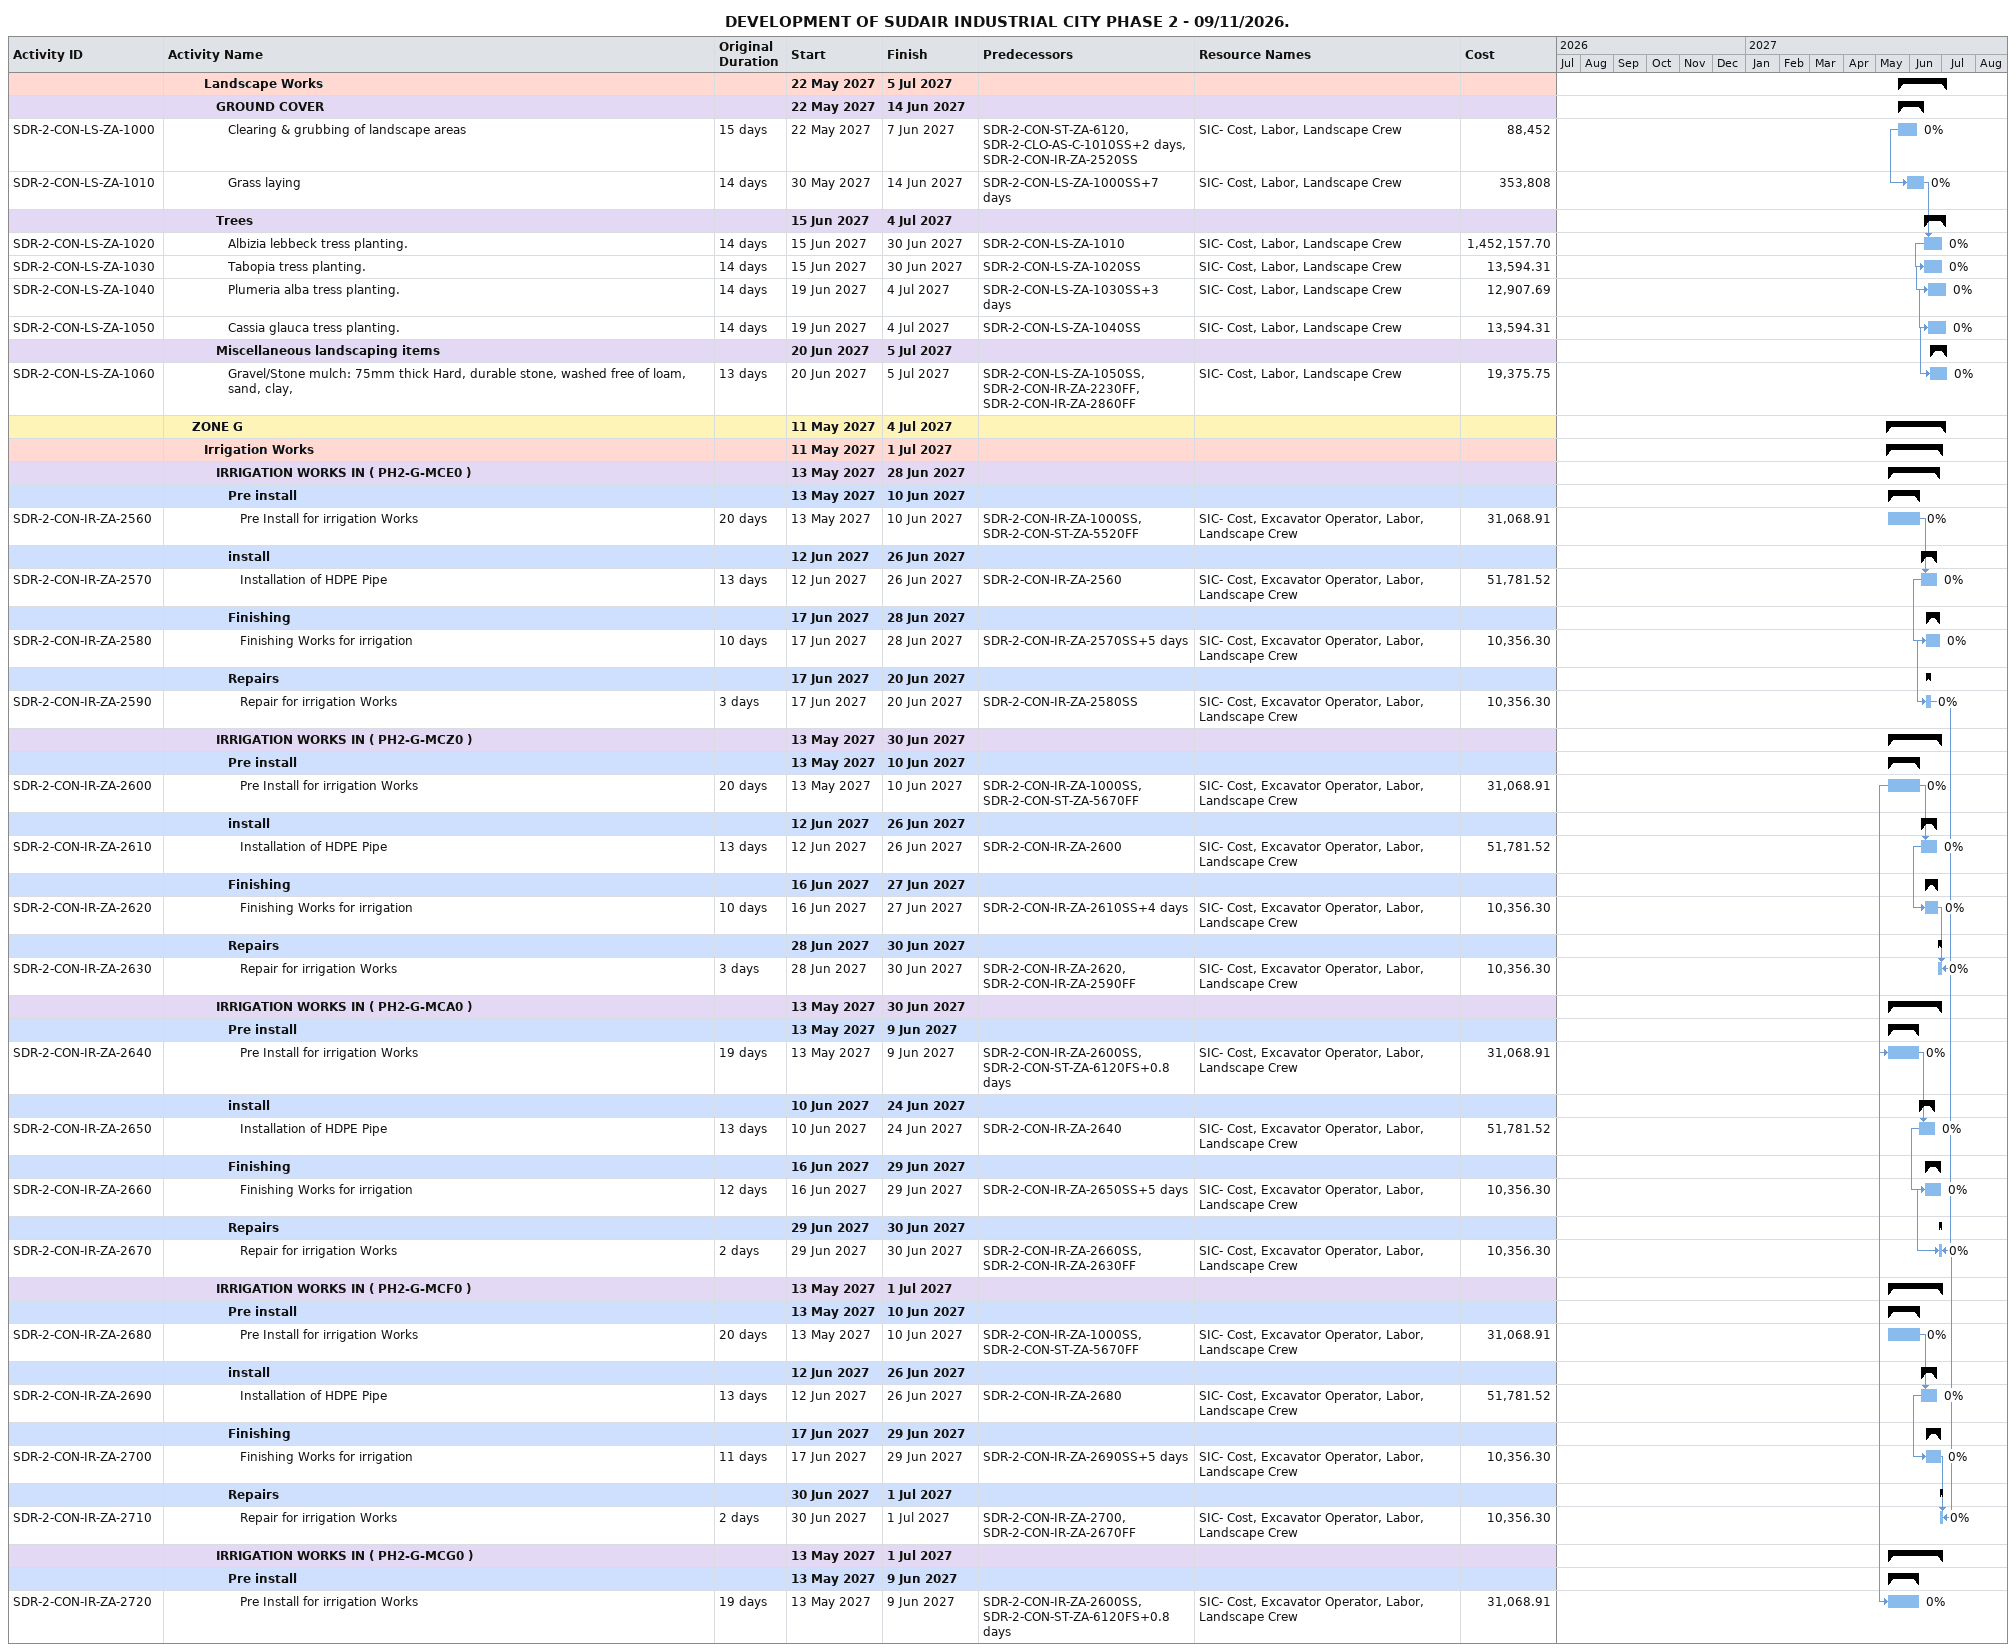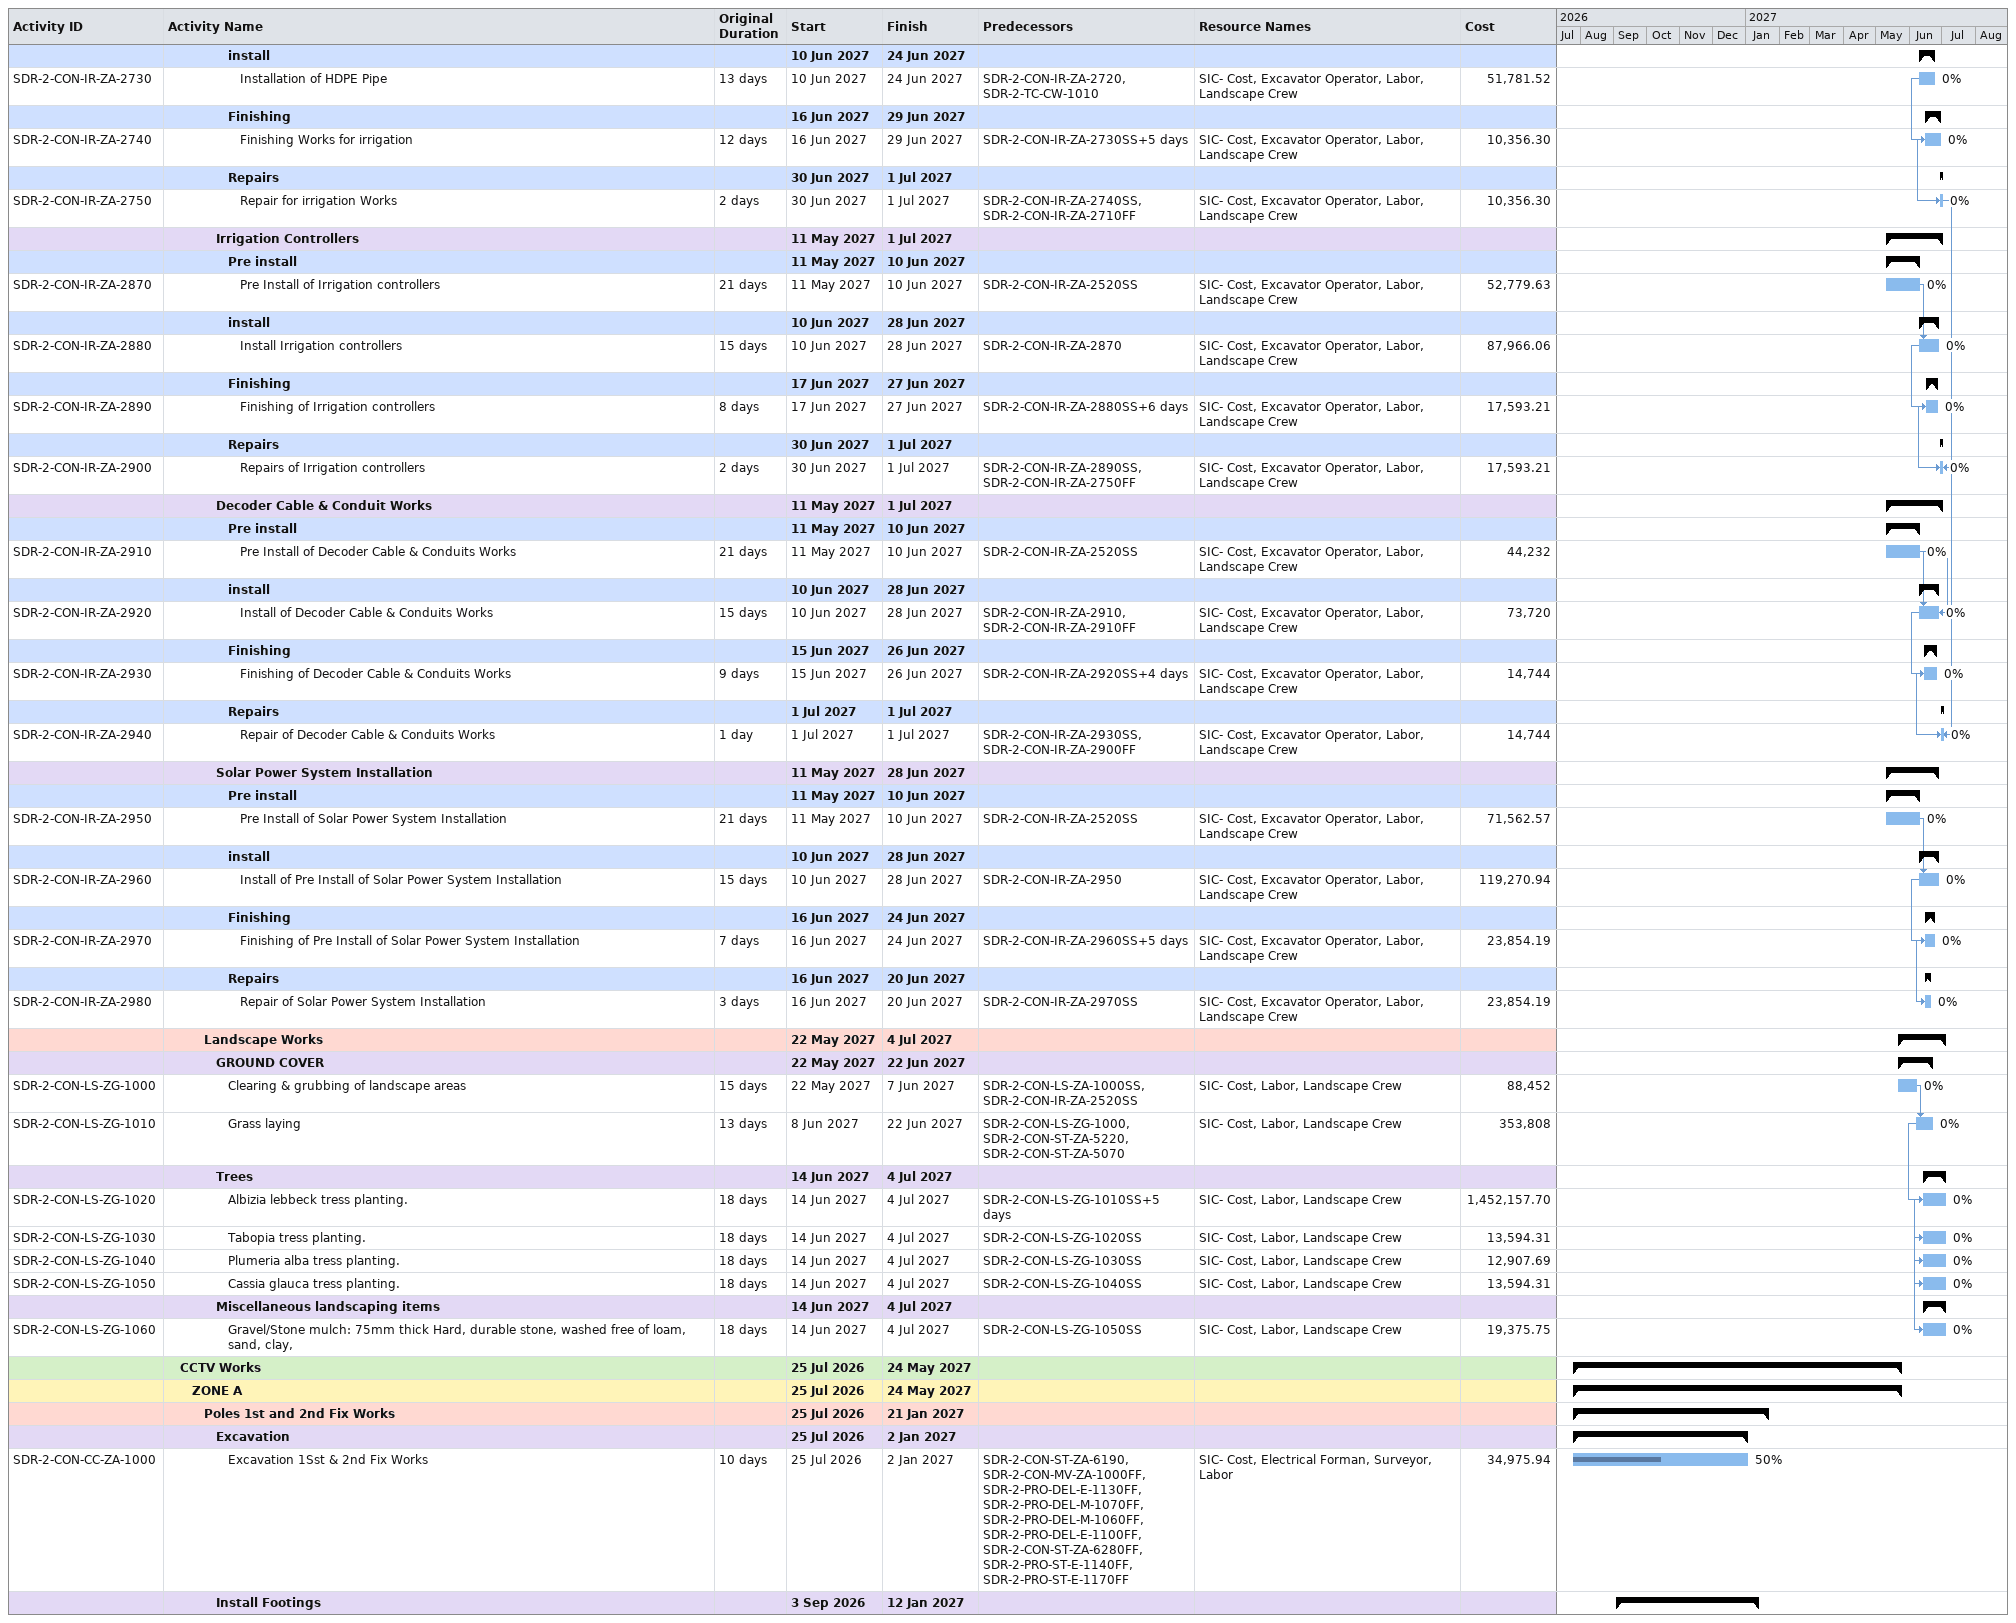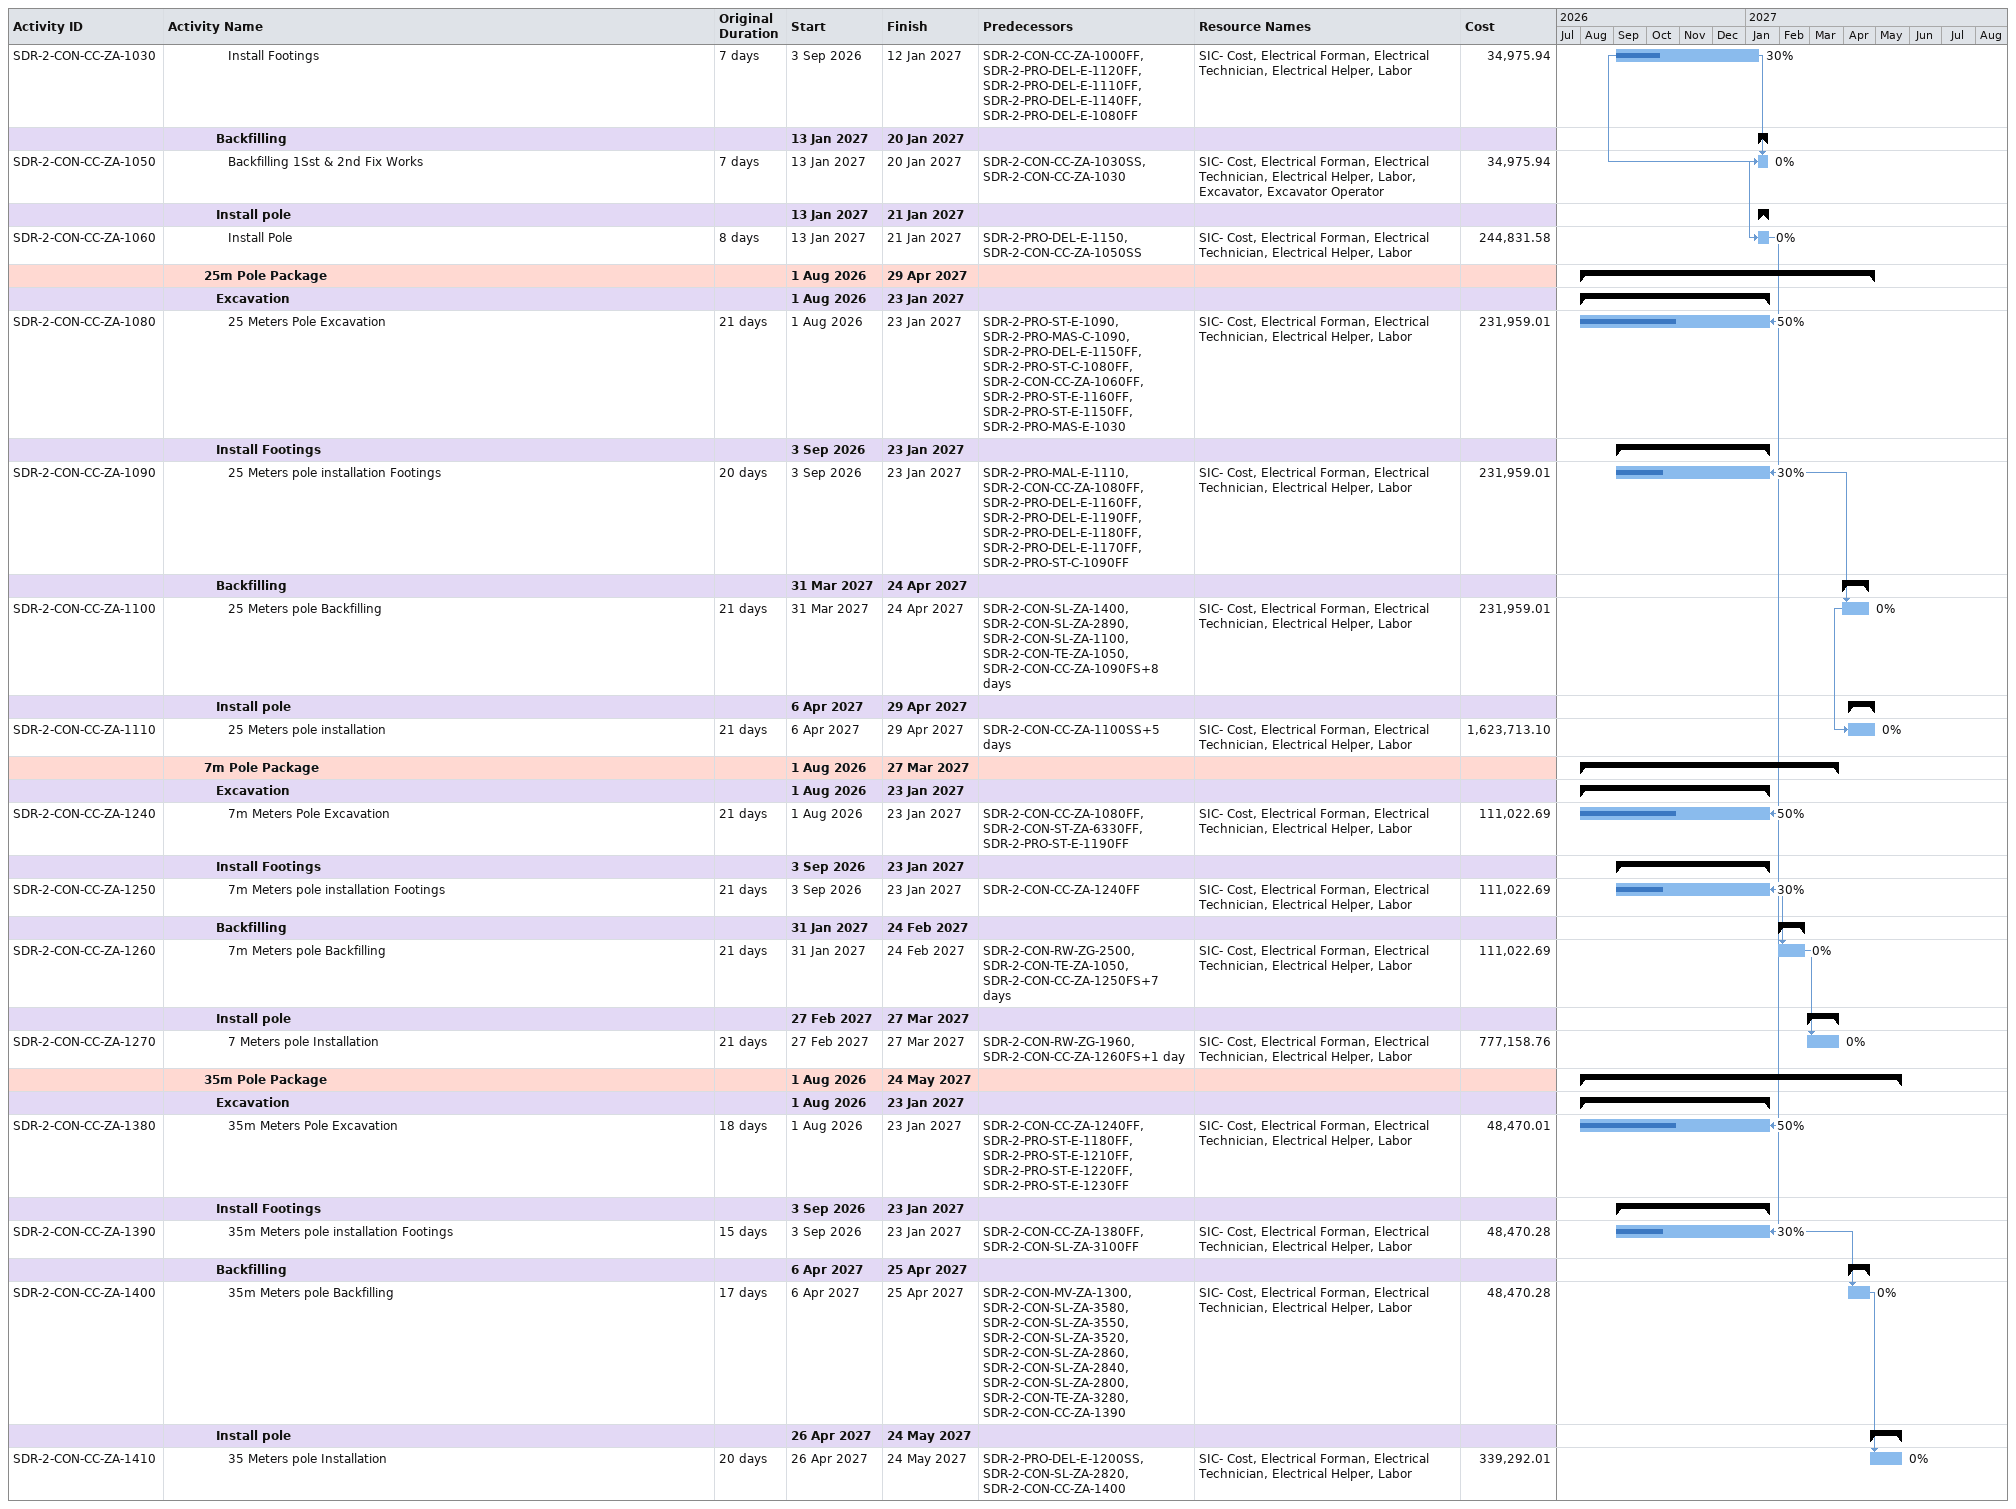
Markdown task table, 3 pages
DEVELOPMENT OF SUDAIR INDUSTRIAL CITY PHASE 2 - 09/11/2026.

| ID | Level | Task | Original duration | Start | Finish | Predecessors | Resources | % complete | Cost |
|---|---|---|---|---|---|---|---|---|---|
|  | 4 | **Landscape Works** |  | 2027-05-22 | 2027-07-05 |  |  |  |  |
|  | 5 | **GROUND COVER** |  | 2027-05-22 | 2027-06-14 |  |  |  |  |
| SDR-2-CON-LS-ZA-1000 | 6 | Clearing & grubbing of landscape areas | 15d | 2027-05-22 | 2027-06-07 | SDR-2-CON-ST-ZA-6120, SDR-2-CLO-AS-C-1010SS+2d, SDR-2-CON-IR-ZA-2520SS | SIC- Cost, Labor, Landscape Crew | 0 | 88452 |
| SDR-2-CON-LS-ZA-1010 | 6 | Grass laying | 14d | 2027-05-30 | 2027-06-14 | SDR-2-CON-LS-ZA-1000SS+7d | SIC- Cost, Labor, Landscape Crew | 0 | 353808 |
|  | 5 | **Trees** |  | 2027-06-15 | 2027-07-04 |  |  |  |  |
| SDR-2-CON-LS-ZA-1020 | 6 | Albizia lebbeck tress planting. | 14d | 2027-06-15 | 2027-06-30 | SDR-2-CON-LS-ZA-1010 | SIC- Cost, Labor, Landscape Crew | 0 | 1452157.70 |
| SDR-2-CON-LS-ZA-1030 | 6 | Tabopia tress planting. | 14d | 2027-06-15 | 2027-06-30 | SDR-2-CON-LS-ZA-1020SS | SIC- Cost, Labor, Landscape Crew | 0 | 13594.31 |
| SDR-2-CON-LS-ZA-1040 | 6 | Plumeria alba tress planting. | 14d | 2027-06-19 | 2027-07-04 | SDR-2-CON-LS-ZA-1030SS+3d | SIC- Cost, Labor, Landscape Crew | 0 | 12907.69 |
| SDR-2-CON-LS-ZA-1050 | 6 | Cassia glauca tress planting. | 14d | 2027-06-19 | 2027-07-04 | SDR-2-CON-LS-ZA-1040SS | SIC- Cost, Labor, Landscape Crew | 0 | 13594.31 |
|  | 5 | **Miscellaneous landscaping items** |  | 2027-06-20 | 2027-07-05 |  |  |  |  |
| SDR-2-CON-LS-ZA-1060 | 6 | Gravel/Stone mulch: 75mm thick Hard, durable stone, washed free of loam, sand, clay, | 13d | 2027-06-20 | 2027-07-05 | SDR-2-CON-LS-ZA-1050SS, SDR-2-CON-IR-ZA-2230FF, SDR-2-CON-IR-ZA-2860FF | SIC- Cost, Labor, Landscape Crew | 0 | 19375.75 |
|  | 3 | **ZONE G** |  | 2027-05-11 | 2027-07-04 |  |  |  |  |
|  | 4 | **Irrigation Works** |  | 2027-05-11 | 2027-07-01 |  |  |  |  |
|  | 5 | **IRRIGATION WORKS IN ( PH2-G-MCE0 )** |  | 2027-05-13 | 2027-06-28 |  |  |  |  |
|  | 6 | **Pre install** |  | 2027-05-13 | 2027-06-10 |  |  |  |  |
| SDR-2-CON-IR-ZA-2560 | 7 | Pre Install for irrigation Works | 20d | 2027-05-13 | 2027-06-10 | SDR-2-CON-IR-ZA-1000SS, SDR-2-CON-ST-ZA-5520FF | SIC- Cost, Excavator Operator, Labor, Landscape Crew | 0 | 31068.91 |
|  | 6 | **install** |  | 2027-06-12 | 2027-06-26 |  |  |  |  |
| SDR-2-CON-IR-ZA-2570 | 7 | Installation of HDPE Pipe | 13d | 2027-06-12 | 2027-06-26 | SDR-2-CON-IR-ZA-2560 | SIC- Cost, Excavator Operator, Labor, Landscape Crew | 0 | 51781.52 |
|  | 6 | **Finishing** |  | 2027-06-17 | 2027-06-28 |  |  |  |  |
| SDR-2-CON-IR-ZA-2580 | 7 | Finishing Works for irrigation | 10d | 2027-06-17 | 2027-06-28 | SDR-2-CON-IR-ZA-2570SS+5d | SIC- Cost, Excavator Operator, Labor, Landscape Crew | 0 | 10356.30 |
|  | 6 | **Repairs** |  | 2027-06-17 | 2027-06-20 |  |  |  |  |
| SDR-2-CON-IR-ZA-2590 | 7 | Repair for irrigation Works | 3d | 2027-06-17 | 2027-06-20 | SDR-2-CON-IR-ZA-2580SS | SIC- Cost, Excavator Operator, Labor, Landscape Crew | 0 | 10356.30 |
|  | 5 | **IRRIGATION WORKS IN ( PH2-G-MCZ0 )** |  | 2027-05-13 | 2027-06-30 |  |  |  |  |
|  | 6 | **Pre install** |  | 2027-05-13 | 2027-06-10 |  |  |  |  |
| SDR-2-CON-IR-ZA-2600 | 7 | Pre Install for irrigation Works | 20d | 2027-05-13 | 2027-06-10 | SDR-2-CON-IR-ZA-1000SS, SDR-2-CON-ST-ZA-5670FF | SIC- Cost, Excavator Operator, Labor, Landscape Crew | 0 | 31068.91 |
|  | 6 | **install** |  | 2027-06-12 | 2027-06-26 |  |  |  |  |
| SDR-2-CON-IR-ZA-2610 | 7 | Installation of HDPE Pipe | 13d | 2027-06-12 | 2027-06-26 | SDR-2-CON-IR-ZA-2600 | SIC- Cost, Excavator Operator, Labor, Landscape Crew | 0 | 51781.52 |
|  | 6 | **Finishing** |  | 2027-06-16 | 2027-06-27 |  |  |  |  |
| SDR-2-CON-IR-ZA-2620 | 7 | Finishing Works for irrigation | 10d | 2027-06-16 | 2027-06-27 | SDR-2-CON-IR-ZA-2610SS+4d | SIC- Cost, Excavator Operator, Labor, Landscape Crew | 0 | 10356.30 |
|  | 6 | **Repairs** |  | 2027-06-28 | 2027-06-30 |  |  |  |  |
| SDR-2-CON-IR-ZA-2630 | 7 | Repair for irrigation Works | 3d | 2027-06-28 | 2027-06-30 | SDR-2-CON-IR-ZA-2620, SDR-2-CON-IR-ZA-2590FF | SIC- Cost, Excavator Operator, Labor, Landscape Crew | 0 | 10356.30 |
|  | 5 | **IRRIGATION WORKS IN ( PH2-G-MCA0 )** |  | 2027-05-13 | 2027-06-30 |  |  |  |  |
|  | 6 | **Pre install** |  | 2027-05-13 | 2027-06-09 |  |  |  |  |
| SDR-2-CON-IR-ZA-2640 | 7 | Pre Install for irrigation Works | 19d | 2027-05-13 | 2027-06-09 | SDR-2-CON-IR-ZA-2600SS, SDR-2-CON-ST-ZA-6120FS+0.8d | SIC- Cost, Excavator Operator, Labor, Landscape Crew | 0 | 31068.91 |
|  | 6 | **install** |  | 2027-06-10 | 2027-06-24 |  |  |  |  |
| SDR-2-CON-IR-ZA-2650 | 7 | Installation of HDPE Pipe | 13d | 2027-06-10 | 2027-06-24 | SDR-2-CON-IR-ZA-2640 | SIC- Cost, Excavator Operator, Labor, Landscape Crew | 0 | 51781.52 |
|  | 6 | **Finishing** |  | 2027-06-16 | 2027-06-29 |  |  |  |  |
| SDR-2-CON-IR-ZA-2660 | 7 | Finishing Works for irrigation | 12d | 2027-06-16 | 2027-06-29 | SDR-2-CON-IR-ZA-2650SS+5d | SIC- Cost, Excavator Operator, Labor, Landscape Crew | 0 | 10356.30 |
|  | 6 | **Repairs** |  | 2027-06-29 | 2027-06-30 |  |  |  |  |
| SDR-2-CON-IR-ZA-2670 | 7 | Repair for irrigation Works | 2d | 2027-06-29 | 2027-06-30 | SDR-2-CON-IR-ZA-2660SS, SDR-2-CON-IR-ZA-2630FF | SIC- Cost, Excavator Operator, Labor, Landscape Crew | 0 | 10356.30 |
|  | 5 | **IRRIGATION WORKS IN ( PH2-G-MCF0 )** |  | 2027-05-13 | 2027-07-01 |  |  |  |  |
|  | 6 | **Pre install** |  | 2027-05-13 | 2027-06-10 |  |  |  |  |
| SDR-2-CON-IR-ZA-2680 | 7 | Pre Install for irrigation Works | 20d | 2027-05-13 | 2027-06-10 | SDR-2-CON-IR-ZA-1000SS, SDR-2-CON-ST-ZA-5670FF | SIC- Cost, Excavator Operator, Labor, Landscape Crew | 0 | 31068.91 |
|  | 6 | **install** |  | 2027-06-12 | 2027-06-26 |  |  |  |  |
| SDR-2-CON-IR-ZA-2690 | 7 | Installation of HDPE Pipe | 13d | 2027-06-12 | 2027-06-26 | SDR-2-CON-IR-ZA-2680 | SIC- Cost, Excavator Operator, Labor, Landscape Crew | 0 | 51781.52 |
|  | 6 | **Finishing** |  | 2027-06-17 | 2027-06-29 |  |  |  |  |
| SDR-2-CON-IR-ZA-2700 | 7 | Finishing Works for irrigation | 11d | 2027-06-17 | 2027-06-29 | SDR-2-CON-IR-ZA-2690SS+5d | SIC- Cost, Excavator Operator, Labor, Landscape Crew | 0 | 10356.30 |
|  | 6 | **Repairs** |  | 2027-06-30 | 2027-07-01 |  |  |  |  |
| SDR-2-CON-IR-ZA-2710 | 7 | Repair for irrigation Works | 2d | 2027-06-30 | 2027-07-01 | SDR-2-CON-IR-ZA-2700, SDR-2-CON-IR-ZA-2670FF | SIC- Cost, Excavator Operator, Labor, Landscape Crew | 0 | 10356.30 |
|  | 5 | **IRRIGATION WORKS IN ( PH2-G-MCG0 )** |  | 2027-05-13 | 2027-07-01 |  |  |  |  |
|  | 6 | **Pre install** |  | 2027-05-13 | 2027-06-09 |  |  |  |  |
| SDR-2-CON-IR-ZA-2720 | 7 | Pre Install for irrigation Works | 19d | 2027-05-13 | 2027-06-09 | SDR-2-CON-IR-ZA-2600SS, SDR-2-CON-ST-ZA-6120FS+0.8d | SIC- Cost, Excavator Operator, Labor, Landscape Crew | 0 | 31068.91 |
|  | 6 | **install** |  | 2027-06-10 | 2027-06-24 |  |  |  |  |
| SDR-2-CON-IR-ZA-2730 | 7 | Installation of HDPE Pipe | 13d | 2027-06-10 | 2027-06-24 | SDR-2-CON-IR-ZA-2720, SDR-2-TC-CW-1010 | SIC- Cost, Excavator Operator, Labor, Landscape Crew | 0 | 51781.52 |
|  | 6 | **Finishing** |  | 2027-06-16 | 2027-06-29 |  |  |  |  |
| SDR-2-CON-IR-ZA-2740 | 7 | Finishing Works for irrigation | 12d | 2027-06-16 | 2027-06-29 | SDR-2-CON-IR-ZA-2730SS+5d | SIC- Cost, Excavator Operator, Labor, Landscape Crew | 0 | 10356.30 |
|  | 6 | **Repairs** |  | 2027-06-30 | 2027-07-01 |  |  |  |  |
| SDR-2-CON-IR-ZA-2750 | 7 | Repair for irrigation Works | 2d | 2027-06-30 | 2027-07-01 | SDR-2-CON-IR-ZA-2740SS, SDR-2-CON-IR-ZA-2710FF | SIC- Cost, Excavator Operator, Labor, Landscape Crew | 0 | 10356.30 |
|  | 5 | **Irrigation Controllers** |  | 2027-05-11 | 2027-07-01 |  |  |  |  |
|  | 6 | **Pre install** |  | 2027-05-11 | 2027-06-10 |  |  |  |  |
| SDR-2-CON-IR-ZA-2870 | 7 | Pre Install of Irrigation controllers | 21d | 2027-05-11 | 2027-06-10 | SDR-2-CON-IR-ZA-2520SS | SIC- Cost, Excavator Operator, Labor, Landscape Crew | 0 | 52779.63 |
|  | 6 | **install** |  | 2027-06-10 | 2027-06-28 |  |  |  |  |
| SDR-2-CON-IR-ZA-2880 | 7 | Install Irrigation controllers | 15d | 2027-06-10 | 2027-06-28 | SDR-2-CON-IR-ZA-2870 | SIC- Cost, Excavator Operator, Labor, Landscape Crew | 0 | 87966.06 |
|  | 6 | **Finishing** |  | 2027-06-17 | 2027-06-27 |  |  |  |  |
| SDR-2-CON-IR-ZA-2890 | 7 | Finishing of Irrigation controllers | 8d | 2027-06-17 | 2027-06-27 | SDR-2-CON-IR-ZA-2880SS+6d | SIC- Cost, Excavator Operator, Labor, Landscape Crew | 0 | 17593.21 |
|  | 6 | **Repairs** |  | 2027-06-30 | 2027-07-01 |  |  |  |  |
| SDR-2-CON-IR-ZA-2900 | 7 | Repairs of Irrigation controllers | 2d | 2027-06-30 | 2027-07-01 | SDR-2-CON-IR-ZA-2890SS, SDR-2-CON-IR-ZA-2750FF | SIC- Cost, Excavator Operator, Labor, Landscape Crew | 0 | 17593.21 |
|  | 5 | **Decoder Cable & Conduit Works** |  | 2027-05-11 | 2027-07-01 |  |  |  |  |
|  | 6 | **Pre install** |  | 2027-05-11 | 2027-06-10 |  |  |  |  |
| SDR-2-CON-IR-ZA-2910 | 7 | Pre Install of Decoder Cable & Conduits Works | 21d | 2027-05-11 | 2027-06-10 | SDR-2-CON-IR-ZA-2520SS | SIC- Cost, Excavator Operator, Labor, Landscape Crew | 0 | 44232 |
|  | 6 | **install** |  | 2027-06-10 | 2027-06-28 |  |  |  |  |
| SDR-2-CON-IR-ZA-2920 | 7 | Install of Decoder Cable & Conduits Works | 15d | 2027-06-10 | 2027-06-28 | SDR-2-CON-IR-ZA-2910, SDR-2-CON-IR-ZA-2910FF | SIC- Cost, Excavator Operator, Labor, Landscape Crew | 0 | 73720 |
|  | 6 | **Finishing** |  | 2027-06-15 | 2027-06-26 |  |  |  |  |
| SDR-2-CON-IR-ZA-2930 | 7 | Finishing of Decoder Cable & Conduits Works | 9d | 2027-06-15 | 2027-06-26 | SDR-2-CON-IR-ZA-2920SS+4d | SIC- Cost, Excavator Operator, Labor, Landscape Crew | 0 | 14744 |
|  | 6 | **Repairs** |  | 2027-07-01 | 2027-07-01 |  |  |  |  |
| SDR-2-CON-IR-ZA-2940 | 7 | Repair of Decoder Cable & Conduits Works | 1d | 2027-07-01 | 2027-07-01 | SDR-2-CON-IR-ZA-2930SS, SDR-2-CON-IR-ZA-2900FF | SIC- Cost, Excavator Operator, Labor, Landscape Crew | 0 | 14744 |
|  | 5 | **Solar Power System Installation** |  | 2027-05-11 | 2027-06-28 |  |  |  |  |
|  | 6 | **Pre install** |  | 2027-05-11 | 2027-06-10 |  |  |  |  |
| SDR-2-CON-IR-ZA-2950 | 7 | Pre Install of Solar Power System Installation | 21d | 2027-05-11 | 2027-06-10 | SDR-2-CON-IR-ZA-2520SS | SIC- Cost, Excavator Operator, Labor, Landscape Crew | 0 | 71562.57 |
|  | 6 | **install** |  | 2027-06-10 | 2027-06-28 |  |  |  |  |
| SDR-2-CON-IR-ZA-2960 | 7 | Install of Pre Install of Solar Power System Installation | 15d | 2027-06-10 | 2027-06-28 | SDR-2-CON-IR-ZA-2950 | SIC- Cost, Excavator Operator, Labor, Landscape Crew | 0 | 119270.94 |
|  | 6 | **Finishing** |  | 2027-06-16 | 2027-06-24 |  |  |  |  |
| SDR-2-CON-IR-ZA-2970 | 7 | Finishing of Pre Install of Solar Power System Installation | 7d | 2027-06-16 | 2027-06-24 | SDR-2-CON-IR-ZA-2960SS+5d | SIC- Cost, Excavator Operator, Labor, Landscape Crew | 0 | 23854.19 |
|  | 6 | **Repairs** |  | 2027-06-16 | 2027-06-20 |  |  |  |  |
| SDR-2-CON-IR-ZA-2980 | 7 | Repair of Solar Power System Installation | 3d | 2027-06-16 | 2027-06-20 | SDR-2-CON-IR-ZA-2970SS | SIC- Cost, Excavator Operator, Labor, Landscape Crew | 0 | 23854.19 |
|  | 4 | **Landscape Works** |  | 2027-05-22 | 2027-07-04 |  |  |  |  |
|  | 5 | **GROUND COVER** |  | 2027-05-22 | 2027-06-22 |  |  |  |  |
| SDR-2-CON-LS-ZG-1000 | 6 | Clearing & grubbing of landscape areas | 15d | 2027-05-22 | 2027-06-07 | SDR-2-CON-LS-ZA-1000SS, SDR-2-CON-IR-ZA-2520SS | SIC- Cost, Labor, Landscape Crew | 0 | 88452 |
| SDR-2-CON-LS-ZG-1010 | 6 | Grass laying | 13d | 2027-06-08 | 2027-06-22 | SDR-2-CON-LS-ZG-1000, SDR-2-CON-ST-ZA-5220, SDR-2-CON-ST-ZA-5070 | SIC- Cost, Labor, Landscape Crew | 0 | 353808 |
|  | 5 | **Trees** |  | 2027-06-14 | 2027-07-04 |  |  |  |  |
| SDR-2-CON-LS-ZG-1020 | 6 | Albizia lebbeck tress planting. | 18d | 2027-06-14 | 2027-07-04 | SDR-2-CON-LS-ZG-1010SS+5d | SIC- Cost, Labor, Landscape Crew | 0 | 1452157.70 |
| SDR-2-CON-LS-ZG-1030 | 6 | Tabopia tress planting. | 18d | 2027-06-14 | 2027-07-04 | SDR-2-CON-LS-ZG-1020SS | SIC- Cost, Labor, Landscape Crew | 0 | 13594.31 |
| SDR-2-CON-LS-ZG-1040 | 6 | Plumeria alba tress planting. | 18d | 2027-06-14 | 2027-07-04 | SDR-2-CON-LS-ZG-1030SS | SIC- Cost, Labor, Landscape Crew | 0 | 12907.69 |
| SDR-2-CON-LS-ZG-1050 | 6 | Cassia glauca tress planting. | 18d | 2027-06-14 | 2027-07-04 | SDR-2-CON-LS-ZG-1040SS | SIC- Cost, Labor, Landscape Crew | 0 | 13594.31 |
|  | 5 | **Miscellaneous landscaping items** |  | 2027-06-14 | 2027-07-04 |  |  |  |  |
| SDR-2-CON-LS-ZG-1060 | 6 | Gravel/Stone mulch: 75mm thick Hard, durable stone, washed free of loam, sand, clay, | 18d | 2027-06-14 | 2027-07-04 | SDR-2-CON-LS-ZG-1050SS | SIC- Cost, Labor, Landscape Crew | 0 | 19375.75 |
|  | 2 | **CCTV Works** |  | 2026-07-25 | 2027-05-24 |  |  |  |  |
|  | 3 | **ZONE A** |  | 2026-07-25 | 2027-05-24 |  |  |  |  |
|  | 4 | **Poles 1st and 2nd Fix Works** |  | 2026-07-25 | 2027-01-21 |  |  |  |  |
|  | 5 | **Excavation** |  | 2026-07-25 | 2027-01-02 |  |  |  |  |
| SDR-2-CON-CC-ZA-1000 | 6 | Excavation 1Sst & 2nd Fix Works | 10d | 2026-07-25 | 2027-01-02 | SDR-2-CON-ST-ZA-6190, SDR-2-CON-MV-ZA-1000FF, SDR-2-PRO-DEL-E-1130FF, SDR-2-PRO-DEL-M-1070FF, SDR-2-PRO-DEL-M-1060FF, SDR-2-PRO-DEL-E-1100FF, SDR-2-CON-ST-ZA-6280FF, SDR-2-PRO-ST-E-1140FF, SDR-2-PRO-ST-E-1170FF | SIC- Cost, Electrical Forman, Surveyor, Labor | 50 | 34975.94 |
|  | 5 | **Install Footings** |  | 2026-09-03 | 2027-01-12 |  |  |  |  |
| SDR-2-CON-CC-ZA-1030 | 6 | Install Footings | 7d | 2026-09-03 | 2027-01-12 | SDR-2-CON-CC-ZA-1000FF, SDR-2-PRO-DEL-E-1120FF, SDR-2-PRO-DEL-E-1110FF, SDR-2-PRO-DEL-E-1140FF, SDR-2-PRO-DEL-E-1080FF | SIC- Cost, Electrical Forman, Electrical Technician, Electrical Helper, Labor | 30 | 34975.94 |
|  | 5 | **Backfilling** |  | 2027-01-13 | 2027-01-20 |  |  |  |  |
| SDR-2-CON-CC-ZA-1050 | 6 | Backfilling 1Sst & 2nd Fix Works | 7d | 2027-01-13 | 2027-01-20 | SDR-2-CON-CC-ZA-1030SS, SDR-2-CON-CC-ZA-1030 | SIC- Cost, Electrical Forman, Electrical Technician, Electrical Helper, Labor, Excavator, Excavator Operator | 0 | 34975.94 |
|  | 5 | **Install pole** |  | 2027-01-13 | 2027-01-21 |  |  |  |  |
| SDR-2-CON-CC-ZA-1060 | 6 | Install Pole | 8d | 2027-01-13 | 2027-01-21 | SDR-2-PRO-DEL-E-1150, SDR-2-CON-CC-ZA-1050SS | SIC- Cost, Electrical Forman, Electrical Technician, Electrical Helper, Labor | 0 | 244831.58 |
|  | 4 | **25m Pole Package** |  | 2026-08-01 | 2027-04-29 |  |  |  |  |
|  | 5 | **Excavation** |  | 2026-08-01 | 2027-01-23 |  |  |  |  |
| SDR-2-CON-CC-ZA-1080 | 6 | 25 Meters Pole Excavation | 21d | 2026-08-01 | 2027-01-23 | SDR-2-PRO-ST-E-1090, SDR-2-PRO-MAS-C-1090, SDR-2-PRO-DEL-E-1150FF, SDR-2-PRO-ST-C-1080FF, SDR-2-CON-CC-ZA-1060FF, SDR-2-PRO-ST-E-1160FF, SDR-2-PRO-ST-E-1150FF, SDR-2-PRO-MAS-E-1030 | SIC- Cost, Electrical Forman, Electrical Technician, Electrical Helper, Labor | 50 | 231959.01 |
|  | 5 | **Install Footings** |  | 2026-09-03 | 2027-01-23 |  |  |  |  |
| SDR-2-CON-CC-ZA-1090 | 6 | 25 Meters pole installation Footings | 20d | 2026-09-03 | 2027-01-23 | SDR-2-PRO-MAL-E-1110, SDR-2-CON-CC-ZA-1080FF, SDR-2-PRO-DEL-E-1160FF, SDR-2-PRO-DEL-E-1190FF, SDR-2-PRO-DEL-E-1180FF, SDR-2-PRO-DEL-E-1170FF, SDR-2-PRO-ST-C-1090FF | SIC- Cost, Electrical Forman, Electrical Technician, Electrical Helper, Labor | 30 | 231959.01 |
|  | 5 | **Backfilling** |  | 2027-03-31 | 2027-04-24 |  |  |  |  |
| SDR-2-CON-CC-ZA-1100 | 6 | 25 Meters pole Backfilling | 21d | 2027-03-31 | 2027-04-24 | SDR-2-CON-SL-ZA-1400, SDR-2-CON-SL-ZA-2890, SDR-2-CON-SL-ZA-1100, SDR-2-CON-TE-ZA-1050, SDR-2-CON-CC-ZA-1090FS+8d | SIC- Cost, Electrical Forman, Electrical Technician, Electrical Helper, Labor | 0 | 231959.01 |
|  | 5 | **Install pole** |  | 2027-04-06 | 2027-04-29 |  |  |  |  |
| SDR-2-CON-CC-ZA-1110 | 6 | 25 Meters pole installation | 21d | 2027-04-06 | 2027-04-29 | SDR-2-CON-CC-ZA-1100SS+5d | SIC- Cost, Electrical Forman, Electrical Technician, Electrical Helper, Labor | 0 | 1623713.10 |
|  | 4 | **7m Pole Package** |  | 2026-08-01 | 2027-03-27 |  |  |  |  |
|  | 5 | **Excavation** |  | 2026-08-01 | 2027-01-23 |  |  |  |  |
| SDR-2-CON-CC-ZA-1240 | 6 | 7m Meters Pole Excavation | 21d | 2026-08-01 | 2027-01-23 | SDR-2-CON-CC-ZA-1080FF, SDR-2-CON-ST-ZA-6330FF, SDR-2-PRO-ST-E-1190FF | SIC- Cost, Electrical Forman, Electrical Technician, Electrical Helper, Labor | 50 | 111022.69 |
|  | 5 | **Install Footings** |  | 2026-09-03 | 2027-01-23 |  |  |  |  |
| SDR-2-CON-CC-ZA-1250 | 6 | 7m Meters pole installation Footings | 21d | 2026-09-03 | 2027-01-23 | SDR-2-CON-CC-ZA-1240FF | SIC- Cost, Electrical Forman, Electrical Technician, Electrical Helper, Labor | 30 | 111022.69 |
|  | 5 | **Backfilling** |  | 2027-01-31 | 2027-02-24 |  |  |  |  |
| SDR-2-CON-CC-ZA-1260 | 6 | 7m Meters pole Backfilling | 21d | 2027-01-31 | 2027-02-24 | SDR-2-CON-RW-ZG-2500, SDR-2-CON-TE-ZA-1050, SDR-2-CON-CC-ZA-1250FS+7d | SIC- Cost, Electrical Forman, Electrical Technician, Electrical Helper, Labor | 0 | 111022.69 |
|  | 5 | **Install pole** |  | 2027-02-27 | 2027-03-27 |  |  |  |  |
| SDR-2-CON-CC-ZA-1270 | 6 | 7 Meters pole Installation | 21d | 2027-02-27 | 2027-03-27 | SDR-2-CON-RW-ZG-1960, SDR-2-CON-CC-ZA-1260FS+1d | SIC- Cost, Electrical Forman, Electrical Technician, Electrical Helper, Labor | 0 | 777158.76 |
|  | 4 | **35m Pole Package** |  | 2026-08-01 | 2027-05-24 |  |  |  |  |
|  | 5 | **Excavation** |  | 2026-08-01 | 2027-01-23 |  |  |  |  |
| SDR-2-CON-CC-ZA-1380 | 6 | 35m Meters Pole Excavation | 18d | 2026-08-01 | 2027-01-23 | SDR-2-CON-CC-ZA-1240FF, SDR-2-PRO-ST-E-1180FF, SDR-2-PRO-ST-E-1210FF, SDR-2-PRO-ST-E-1220FF, SDR-2-PRO-ST-E-1230FF | SIC- Cost, Electrical Forman, Electrical Technician, Electrical Helper, Labor | 50 | 48470.01 |
|  | 5 | **Install Footings** |  | 2026-09-03 | 2027-01-23 |  |  |  |  |
| SDR-2-CON-CC-ZA-1390 | 6 | 35m Meters pole installation Footings | 15d | 2026-09-03 | 2027-01-23 | SDR-2-CON-CC-ZA-1380FF, SDR-2-CON-SL-ZA-3100FF | SIC- Cost, Electrical Forman, Electrical Technician, Electrical Helper, Labor | 30 | 48470.28 |
|  | 5 | **Backfilling** |  | 2027-04-06 | 2027-04-25 |  |  |  |  |
| SDR-2-CON-CC-ZA-1400 | 6 | 35m Meters pole Backfilling | 17d | 2027-04-06 | 2027-04-25 | SDR-2-CON-MV-ZA-1300, SDR-2-CON-SL-ZA-3580, SDR-2-CON-SL-ZA-3550, SDR-2-CON-SL-ZA-3520, SDR-2-CON-SL-ZA-2860, SDR-2-CON-SL-ZA-2840, SDR-2-CON-SL-ZA-2800, SDR-2-CON-TE-ZA-3280, SDR-2-CON-CC-ZA-1390 | SIC- Cost, Electrical Forman, Electrical Technician, Electrical Helper, Labor | 0 | 48470.28 |
|  | 5 | **Install pole** |  | 2027-04-26 | 2027-05-24 |  |  |  |  |
| SDR-2-CON-CC-ZA-1410 | 6 | 35 Meters pole Installation | 20d | 2027-04-26 | 2027-05-24 | SDR-2-PRO-DEL-E-1200SS, SDR-2-CON-SL-ZA-2820, SDR-2-CON-CC-ZA-1400 | SIC- Cost, Electrical Forman, Electrical Technician, Electrical Helper, Labor | 0 | 339292.01 |
